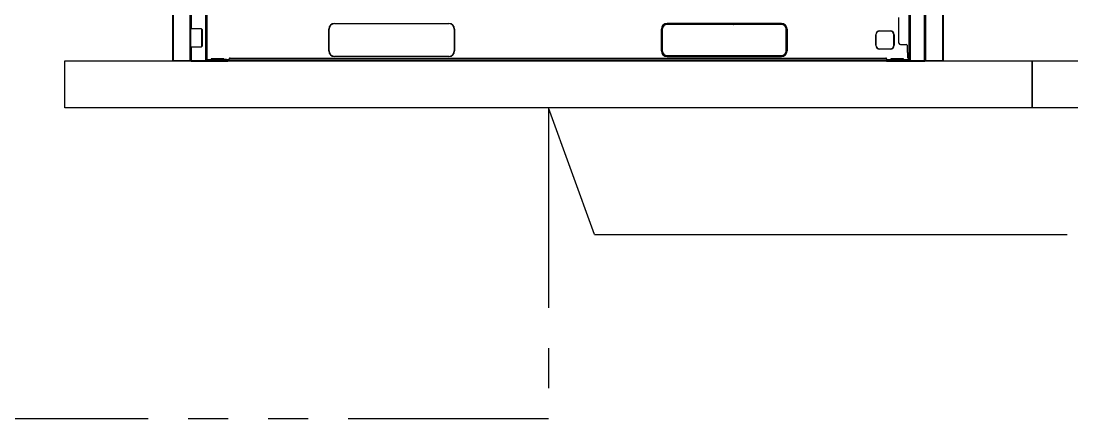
# Model space of a CAD drawing. Header units: millimetres. Extents: x 10547 to 11305, y 9897 to 10391.
# Drawn here: x 10885.11 to 10901.78, y 10144.41 to 10150.73 of the extents above; entities that cross this region are included whole.
import ezdxf

# ---------------------------------------------------------------- set-up
doc = ezdxf.new("R2010")
doc.units = ezdxf.units.MM
doc.linetypes.add('15', pattern=[18.8, 15, -1.5, 0.8, -1.5])
doc.linetypes.add('PHANTOM2', pattern=[31.75, 15.875, -3.175, 3.175, -3.175, 3.175, -3.175])
for name, color, linetype in [('LG-AIRCON', 240, 'Continuous'), ('TEXT', 2, 'Continuous'), ('에어컨', 15, 'Continuous'), ('제어선', 6, 'Continuous')]:
    doc.layers.add(name, color=color, linetype=linetype)

# ---------------------------------------------------------------- blocks, each defined once
blk = doc.blocks.new('NEWUXC-1')
at = {"layer": 'LG-AIRCON', "color": 0}
for p, q in [((-749.5, 1.6), (-749.5, 1724.6)), ((-748, 1724.6), (-748, 1.6)), ((748, 1.6), (748, 1724.6)), ((749.5, 1724.6), (749.5, 1.6)), ((-747.5, 381.2), (-747.5, 1.6)), ((747.5, 5.2), (747.5, 262.2)), ((726, 38.2), (726, 92.7)), ((-759.2, 68.7), (-782.6, 68.7)), ((-782.6, 68.7), (-782.6, 30.6)), ((-757.6, 67.1), (-759.2, 68.7)), ((-759.2, 68.7), (-759.2, 30.6)), ((-487.8, 21.7), (-487.8, 68.3)), ((-487.8, 68.3), (-487.3, 68.3)), ((-487.3, 21.7), (-487.3, 68.3)), ((-475.7, 80.4), (-232.2, 80.4)), ((-475.7, 79.9), (-475.7, 80.4)), ((-475.7, 79.9), (-232.2, 79.9)), ((-232.2, 79.9), (-232.2, 80.4)), ((-220.6, 68.3), (-220.6, 21.7)), ((-220.6, 68.3), (-220.1, 68.3)), ((-220.1, 68.3), (-220.1, 21.7)), ((220.1, 68.3), (220.6, 68.3)), ((220.1, 21.7), (220.1, 68.3)), ((220.6, 68.3), (220.6, 21.7)), ((222.2, 68.3), (222.2, 21.7)), ((232.2, 80.4), (232.2, 79.9)), ((232.2, 80.4), (475.7, 80.4)), ((475.7, 79.9), (232.2, 79.9)), ((475.7, 78.3), (232.2, 78.3)), ((444.4, 78.2), (444.5, 78.3)), ((475.7, 80.4), (475.7, 79.9)), ((485.7, 21.7), (485.7, 68.3)), ((487.3, 68.3), (487.8, 68.3)), ((487.3, 21.7), (487.3, 68.3)), ((487.8, 68.3), (487.8, 21.7)), ((-757.6, 67.1), (-757.6, 32.2)), ((676.6, 56.3), (677.1, 56.3)), ((676.6, 33.8), (676.6, 56.3)), ((677.1, 56.3), (677.1, 33.8)), ((684.7, 64.4), (684.7, 63.9)), ((684.7, 64.4), (707.7, 64.4)), ((707.7, 63.9), (684.7, 63.9)), ((707.7, 64.4), (707.7, 63.9)), ((715.3, 56.3), (715.8, 56.3)), ((715.3, 33.8), (715.3, 56.3)), ((715.8, 56.3), (715.8, 33.8)), ((-782.6, 30.6), (-759.2, 30.6)), ((-759.2, 30.6), (-757.6, 32.2)), ((676.6, 33.8), (677.1, 33.8)), ((684.7, 26.2), (684.7, 25.7)), ((684.7, 26.2), (707.7, 26.2)), ((707.7, 25.7), (684.7, 25.7)), ((707.7, 26.2), (707.7, 25.7)), ((715.3, 33.8), (715.8, 33.8)), ((729, 35.2), (741.5, 35.2)), ((744.5, 18.6), (744.5, 32.2)), ((-819.1, 1.6), (-782.9, 1.6)), ((-782.9, 1.6), (-780.8, 1.6)), ((-782.9, 0), (-782.9, 1.6)), ((-780.8, 1.6), (-702.8, 1.6)), ((-780.8, 1.6), (-780.8, 0)), ((-732, 2.6), (-748, 2.6)), ((-738, 5.1), (-738, 3.6)), ((-711, 5.1), (-738, 5.1)), ((-715, 3.6), (-738, 3.6)), ((-732, 3.6), (-732, 1.6)), ((-722.5, 1.6), (-722.5, 3.6)), ((-705.5, 3.6), (-715, 3.6)), ((-715, 1.6), (-715, 3.6)), ((-711, 3.6), (-711, 5.1)), ((-705.5, 1.6), (-705.5, 3.6)), ((-700.9, 2.6), (-705.5, 2.6)), ((-699.8, 1.6), (-702.8, 1.6)), ((-702.8, 1.6), (-702.8, 0)), ((-701.8, 1.9), (-699.8, 1.9)), ((-699.8, 2.6), (-699.8, 4.6)), ((-699.8, 2.6), (699.8, 2.6)), ((-699.8, 2.6), (-699.8, 0)), ((699.8, 0), (-699.8, 0)), ((-697.8, 6.6), (697.8, 6.6)), ((-487.8, 21.7), (-487.3, 21.7)), ((-232.2, 10.1), (-475.7, 10.1)), ((-475.7, 9.6), (-475.7, 10.1)), ((-232.2, 9.6), (-475.7, 9.6)), ((-232.2, 9.6), (-232.2, 10.1)), ((-220.6, 21.7), (-220.1, 21.7)), ((220.1, 21.7), (220.6, 21.7)), ((232.2, 11.7), (475.7, 11.7)), ((232.2, 10.1), (232.2, 9.6)), ((232.2, 10.1), (475.7, 10.1)), ((475.7, 9.6), (232.2, 9.6)), ((475.7, 10.1), (475.7, 9.6)), ((487.3, 21.7), (487.8, 21.7)), ((699.8, 4.6), (699.8, 2.6)), ((699.8, 2.6), (699.8, 0)), ((701.8, 1.9), (699.8, 1.9)), ((699.8, 1.6), (702.8, 1.6)), ((699.8, 0), (702.8, 0)), ((705.5, 2.6), (700.9, 2.6)), ((702.8, 1.6), (780.8, 1.6)), ((702.8, 1.6), (702.8, 0)), ((702.8, 0), (780.8, 0)), ((705.5, 3.6), (705.5, 1.6)), ((705.5, 3.6), (712.6, 3.6)), ((709, 5.1), (709, 3.6)), ((736, 5.1), (709, 5.1)), ((736, 3.6), (712.6, 3.6)), ((715, 1.6), (715, 3.6)), ((722.5, 1.6), (722.5, 3.6)), ((732, 1.6), (732, 3.6)), ((748, 2.6), (732, 2.6)), ((736, 3.6), (736, 5.1)), ((744.5, 18.6), (744.5, 6.8)), ((747.5, 5.2), (744.5, 6.8)), ((780.8, 1.6), (782.9, 1.6)), ((780.8, 0), (780.8, 1.6)), ((782.9, 0), (780.8, 0)), ((782.9, 1.6), (819.1, 1.6)), ((782.9, 1.6), (782.9, 0)), ((819.1, 0), (782.9, 0)), ((-782.9, 0), (-819.1, 0)), ((-780.8, 0), (-782.9, 0)), ((-780.8, 0), (-702.8, 0)), ((-699.8, 0), (-702.8, 0))]:
    blk.add_line(p, q, dxfattribs=at)
for points in [[(-820, 1.2), (-820, 35.7), (-820, 70.1), (-820, 104.6)], [(-819.1, 104.6), (-819.1, 70.1), (-819.1, 35.7), (-819.1, 1.2)], [(-782.8, 1.2), (-782.8, 35.7), (-782.8, 70.1), (-782.8, 104.6)], [(-780.7, 101.8), (-780.7, 68.7)], [(780.7, 1.2), (780.7, 35.7), (780.7, 70.1), (780.7, 104.6)], [(782.8, 104.6), (782.8, 70.1), (782.8, 35.7), (782.8, 1.2)], [(819.1, 1.2), (819.1, 35.7), (819.1, 70.1), (819.1, 104.6)], [(820, 104.6), (820, 70.1), (820, 35.7), (820, 1.2)], [(-780.7, 30.6), (-780.7, 30), (-780.7, 29.4), (-780.7, 28.8), (-780.7, 28.2), (-780.7, 27.6), (-780.7, 27), (-780.7, 26.5), (-780.7, 25.9), (-780.7, 25.3), (-780.7, 24.7), (-780.7, 24.1), (-780.7, 23.5), (-780.7, 22.9), (-780.7, 22.3), (-780.7, 21.8), (-780.7, 21.2), (-780.7, 20.6), (-780.7, 20), (-780.7, 19.4), (-780.7, 18.8), (-780.7, 18.2), (-780.7, 17.6), (-780.7, 17.1), (-780.7, 16.5), (-780.7, 15.9), (-780.7, 15.3), (-780.7, 14.7), (-780.7, 14.1), (-780.7, 13.5), (-780.7, 12.9), (-780.7, 12.4), (-780.7, 11.8), (-780.7, 11.2), (-780.7, 10.6), (-780.7, 10), (-780.7, 9.4), (-780.7, 8.8), (-780.7, 8.2), (-780.7, 7.7), (-780.7, 7.1), (-780.7, 6.5), (-780.7, 5.9), (-780.7, 5.3), (-780.7, 4.7), (-780.7, 4.1), (-780.7, 3.5), (-780.7, 3), (-780.7, 2.4), (-780.7, 1.8), (-780.7, 1.2)], [(-780.7, 1.2), (-780.8, 1.2), (-780.8, 1.2), (-780.9, 1.2), (-780.9, 1.2), (-781, 1.2), (-781, 1.2), (-781.1, 1.2), (-781.1, 1.2), (-781.2, 1.2), (-781.2, 1.2), (-781.3, 1.2), (-781.3, 1.2), (-781.3, 1.2), (-781.4, 1.2), (-781.4, 1.2), (-781.5, 1.2), (-781.5, 1.2), (-781.6, 1.2), (-781.6, 1.2), (-781.7, 1.2), (-781.7, 1.2), (-781.8, 1.2), (-781.8, 1.2), (-781.8, 1.2), (-781.9, 1.2), (-781.9, 1.2), (-782, 1.2), (-782, 1.2), (-782, 1.2), (-782.1, 1.2), (-782.1, 1.2), (-782.2, 1.2), (-782.2, 1.2), (-782.2, 1.2), (-782.3, 1.2), (-782.3, 1.2), (-782.4, 1.2), (-782.4, 1.2), (-782.4, 1.2), (-782.5, 1.2), (-782.5, 1.2), (-782.6, 1.2), (-782.6, 1.2), (-782.6, 1.2), (-782.7, 1.2), (-782.7, 1.2), (-782.7, 1.2), (-782.8, 1.2), (-782.8, 1.2), (-782.8, 1.2)], [(782.8, 1.2), (782.8, 1.2), (782.8, 1.2), (782.7, 1.2), (782.7, 1.2), (782.7, 1.2), (782.6, 1.2), (782.6, 1.2), (782.6, 1.2), (782.5, 1.2), (782.5, 1.2), (782.4, 1.2), (782.4, 1.2), (782.4, 1.2), (782.3, 1.2), (782.3, 1.2), (782.2, 1.2), (782.2, 1.2), (782.2, 1.2), (782.1, 1.2), (782.1, 1.2), (782, 1.2), (782, 1.2), (782, 1.2), (781.9, 1.2), (781.9, 1.2), (781.8, 1.2), (781.8, 1.2), (781.8, 1.2), (781.7, 1.2), (781.7, 1.2), (781.6, 1.2), (781.6, 1.2), (781.5, 1.2), (781.5, 1.2), (781.4, 1.2), (781.4, 1.2), (781.3, 1.2), (781.3, 1.2), (781.3, 1.2), (781.2, 1.2), (781.2, 1.2), (781.1, 1.2), (781.1, 1.2), (781, 1.2), (781, 1.2), (780.9, 1.2), (780.9, 1.2), (780.8, 1.2), (780.8, 1.2), (780.7, 1.2)]]:
    blk.add_lwpolyline(points, dxfattribs=at)
for centre, radius, start, end in [((-475.7, 68.3), 12.1, 90, 180), ((-475.7, 68.3), 11.6, 90, 180), ((-232.2, 68.3), 12.1, 0, 90), ((-232.2, 68.3), 11.6, 0, 90), ((232.2, 68.3), 12.1, 90, 180), ((232.2, 68.3), 11.6, 90, 180), ((232.2, 68.3), 10, 90, 180), ((475.7, 68.3), 12.1, 0, 90), ((475.7, 68.3), 11.6, 0, 90), ((475.7, 68.3), 10, 0, 90), ((684.7, 56.3), 8.1, 90, 180), ((684.7, 56.3), 7.6, 90, 180), ((707.7, 56.3), 8.1, 0, 90), ((707.7, 56.3), 7.6, 0, 90), ((684.7, 33.8), 8.1, 180, 270), ((684.7, 33.8), 7.6, 180, 270), ((707.7, 33.8), 8.1, 270, 0), ((707.7, 33.8), 7.6, 270, 0), ((729, 38.2), 3, 180, 270), ((741.5, 32.2), 3, 359.9464, 90), ((-702.5, 2.6), 1, 270, 314.4153), ((-698.6, -1.4), 4.6, 104.8193, 134.4153), ((-697.8, 4.6), 2, 90, 180), ((-475.7, 21.7), 12.1, 180, 270), ((-475.7, 21.7), 11.6, 180, 270), ((-232.2, 21.7), 12.1, 270, 0), ((-232.2, 21.7), 11.6, 270, 0), ((232.2, 21.7), 12.1, 180, 270), ((232.2, 21.7), 11.6, 180, 270), ((232.2, 21.7), 10, 180, 270), ((475.7, 21.7), 12.1, 270, 0), ((475.7, 21.7), 11.6, 270, 0), ((475.7, 21.7), 10, 270, 0), ((697.8, 4.6), 2, 0, 90), ((698.6, -1.4), 4.6, 45.5847, 75.1807), ((702.5, 2.6), 1, 225.5847, 270)]:
    blk.add_arc(centre, radius, start, end, dxfattribs=at)
for centre, major_axis, ratio, start_param, end_param in [((374.7, 87.1), (1.16, 8.92), 0.387363, 3.141092, 3.346409), ((747.5, 5), (-0.486, 0.309), 0.385487, 3.381943, 4.95274)]:
    blk.add_ellipse(centre, major_axis=major_axis, ratio=ratio, start_param=start_param, end_param=end_param, dxfattribs=at)

msp = doc.modelspace()

# ---------------------------------------------------------------- linework, layer by layer
at = {"layer": 'TEXT', "color": 30, "linetype": '15', "ltscale": 0.5}
for q in [(10893.479, 10149.35, 0), (10909.558, 10147.338, 0)]:
    msp.add_line((10894.207, 10147.338, 0), q, dxfattribs=at)
at = {"layer": '에어컨', "color": 8}
for points in [[(10885.806, 10150.095), (10901.152, 10150.095), (10901.152, 10149.35), (10885.806, 10149.35)], [(10901.152, 10150.095), (10919.421, 10150.095), (10919.421, 10149.35), (10901.152, 10149.35)]]:
    msp.add_lwpolyline(points, close=True, dxfattribs=at)
at = {"layer": '제어선', "linetype": 'PHANTOM2', "ltscale": 0.2}
for p, q in [((10893.479, 10149.35), (10893.479, 10144.415, 0)), ((10893.479, 10144.415, 0), (10845.554, 10144.415, 0))]:
    msp.add_line(p, q, dxfattribs=at)

# ---------------------------------------------------------------- block references
at = {"layer": 'LG-AIRCON', "color": 1, "xscale": 0.007449840356167105, "yscale": 0.007449840356167105, "zscale": 0.007449840356167105}
msp.add_blockref('NEWUXC-1', (10893.629, 10150.089), dxfattribs=at)

doc.saveas('drawing.dxf')
